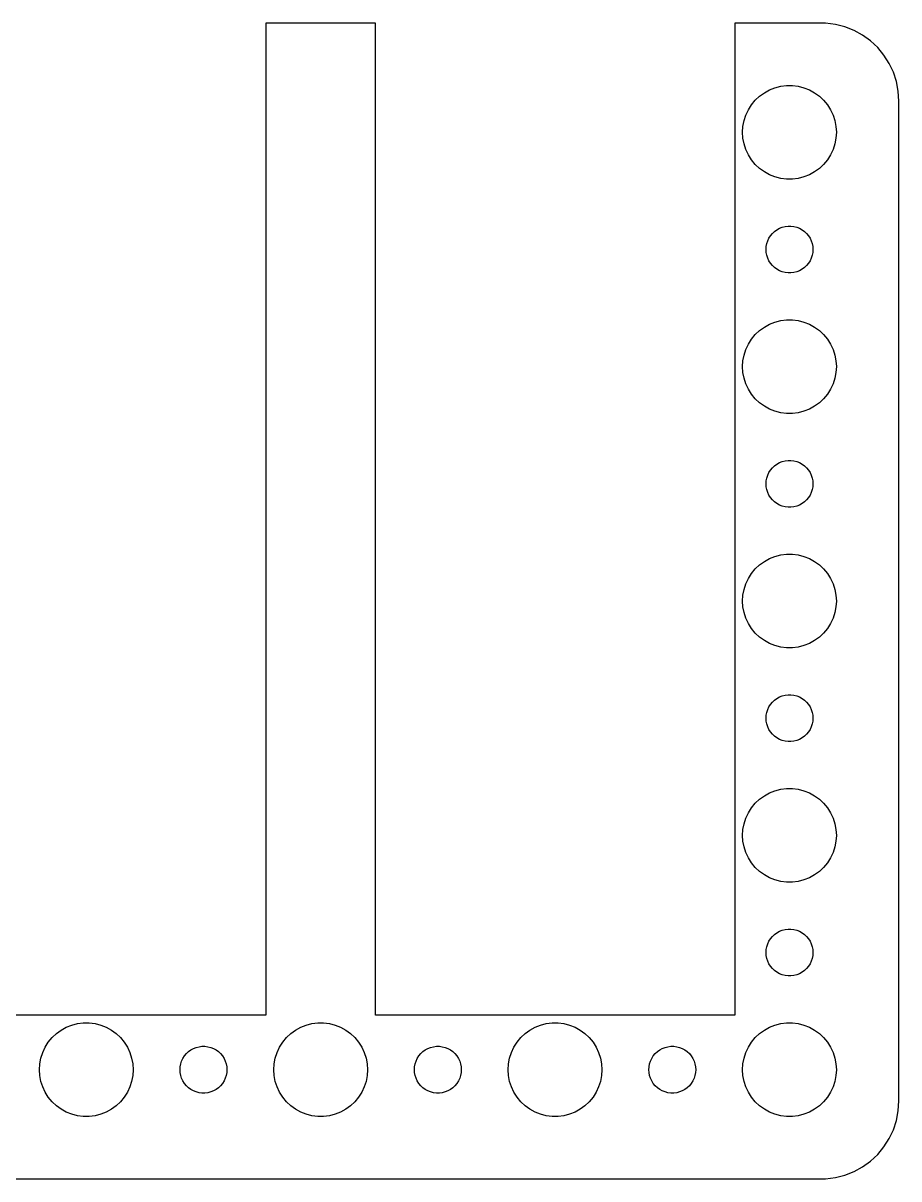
# Model space of a CAD drawing. Header units: metres. Extents: x -52 to 52, y 47 to 205.
# Drawn here: x -4 to 52, y 131 to 205 of the extents above; entities that cross this region are included whole.
import ezdxf

# ---------------------------------------------------------------- set-up
doc = ezdxf.new("R2010")
doc.units = ezdxf.units.M

msp = doc.modelspace()

# ---------------------------------------------------------------- linework, layer by layer
for p, q in [((18.5, 204.99), (11.5, 204.99)), ((11.5, 204.99), (11.5, 141.5)), ((18.5, 141.5), (18.5, 204.99)), ((47.3139, 204.99), (41.5, 204.99)), ((41.5, 204.99), (41.5, 141.5)), ((47.9369, 204.911), (47.3139, 204.99)), ((48.5451, 204.755), (47.9369, 204.911)), ((49.1289, 204.524), (48.5451, 204.755)), ((49.6791, 204.222), (49.1289, 204.524)), ((50.1871, 203.853), (49.6791, 204.222)), ((50.6448, 203.423), (50.1871, 203.853)), ((51.0451, 202.939), (50.6448, 203.423)), ((51.3815, 202.409), (51.0451, 202.939)), ((51.6489, 201.841), (51.3815, 202.409)), ((51.8429, 201.243), (51.6489, 201.841)), ((51.9606, 200.627), (51.8429, 201.243)), ((43.0877, 200.312), (43.3925, 200.533)), ((43.3925, 200.533), (43.7227, 200.714)), ((43.7227, 200.714), (44.0729, 200.853)), ((44.0729, 200.853), (44.4379, 200.947)), ((44.4379, 200.947), (44.8116, 200.994)), ((44.8116, 200.994), (45.1884, 200.994)), ((45.1884, 200.994), (45.5621, 200.947)), ((45.5621, 200.947), (45.927, 200.853)), ((45.927, 200.853), (46.2773, 200.714)), ((46.2773, 200.714), (46.6075, 200.533)), ((46.6075, 200.533), (46.9123, 200.312)), ((52, 200), (51.9606, 200.627)), ((42.3711, 199.445), (42.5729, 199.763)), ((42.5729, 199.763), (42.8131, 200.054)), ((42.8131, 200.054), (43.0877, 200.312)), ((46.9123, 200.312), (47.1869, 200.054)), ((47.1869, 200.054), (47.427, 199.763)), ((47.427, 199.763), (47.6289, 199.445)), ((52, 136), (52, 200)), ((42.0942, 198.746), (42.2107, 199.104)), ((42.2107, 199.104), (42.3711, 199.445)), ((47.6289, 199.445), (47.7893, 199.104)), ((47.7893, 199.104), (47.9057, 198.746)), ((42, 198), (42.0237, 198.376)), ((42.0237, 198.376), (42.0942, 198.746)), ((47.9057, 198.746), (47.9763, 198.376)), ((47.9763, 198.376), (48, 198)), ((42.0237, 197.624), (42, 198)), ((42.0942, 197.254), (42.0237, 197.624)), ((47.9763, 197.624), (47.9057, 197.254)), ((48, 198), (47.9763, 197.624)), ((42.2107, 196.896), (42.0942, 197.254)), ((42.3711, 196.555), (42.2107, 196.896)), ((47.7893, 196.896), (47.6289, 196.555)), ((47.9057, 197.254), (47.7893, 196.896)), ((42.5729, 196.237), (42.3711, 196.555)), ((42.8131, 195.946), (42.5729, 196.237)), ((47.427, 196.237), (47.1869, 195.946)), ((47.6289, 196.555), (47.427, 196.237)), ((43.0877, 195.688), (42.8131, 195.946)), ((43.3925, 195.467), (43.0877, 195.688)), ((43.7227, 195.286), (43.3925, 195.467)), ((46.6075, 195.467), (46.2773, 195.286)), ((46.9123, 195.688), (46.6075, 195.467)), ((47.1869, 195.946), (46.9123, 195.688)), ((44.0729, 195.147), (43.7227, 195.286)), ((44.4379, 195.053), (44.0729, 195.147)), ((44.8116, 195.006), (44.4379, 195.053)), ((45.1884, 195.006), (44.8116, 195.006)), ((45.5621, 195.053), (45.1884, 195.006)), ((45.927, 195.147), (45.5621, 195.053)), ((46.2773, 195.286), (45.927, 195.147)), ((43.9065, 191.527), (44.0439, 191.656)), ((44.0439, 191.656), (44.1963, 191.766)), ((44.1963, 191.766), (44.3613, 191.857)), ((44.3613, 191.857), (44.5365, 191.927)), ((44.5365, 191.927), (44.7189, 191.973)), ((44.7189, 191.973), (44.9058, 191.997)), ((44.9058, 191.997), (45.0942, 191.997)), ((45.0942, 191.997), (45.2811, 191.973)), ((45.2811, 191.973), (45.4635, 191.927)), ((45.4635, 191.927), (45.6387, 191.857)), ((45.6387, 191.857), (45.8037, 191.766)), ((45.8037, 191.766), (45.9561, 191.656)), ((45.9561, 191.656), (46.0934, 191.527)), ((43.5118, 190.688), (43.5471, 190.873)), ((43.5471, 190.873), (43.6053, 191.052)), ((43.6053, 191.052), (43.6855, 191.223)), ((43.6855, 191.223), (43.7865, 191.382)), ((43.7865, 191.382), (43.9065, 191.527)), ((46.0934, 191.527), (46.2135, 191.382)), ((46.2135, 191.382), (46.3145, 191.223)), ((46.3145, 191.223), (46.3947, 191.052)), ((46.3947, 191.052), (46.4529, 190.873)), ((46.4529, 190.873), (46.4882, 190.688)), ((43.5, 190.5), (43.5118, 190.688)), ((43.5118, 190.312), (43.5, 190.5)), ((43.5471, 190.127), (43.5118, 190.312)), ((46.4882, 190.312), (46.4529, 190.127)), ((46.4882, 190.688), (46.5, 190.5)), ((46.5, 190.5), (46.4882, 190.312)), ((43.6053, 189.948), (43.5471, 190.127)), ((43.6855, 189.777), (43.6053, 189.948)), ((43.7865, 189.618), (43.6855, 189.777)), ((43.9065, 189.473), (43.7865, 189.618)), ((44.0439, 189.344), (43.9065, 189.473)), ((46.0934, 189.473), (45.9561, 189.344)), ((46.2135, 189.618), (46.0934, 189.473)), ((46.3145, 189.777), (46.2135, 189.618)), ((46.3947, 189.948), (46.3145, 189.777)), ((46.4529, 190.127), (46.3947, 189.948)), ((44.1963, 189.234), (44.0439, 189.344)), ((44.3613, 189.143), (44.1963, 189.234)), ((44.5365, 189.073), (44.3613, 189.143)), ((44.7189, 189.027), (44.5365, 189.073)), ((44.9058, 189.003), (44.7189, 189.027)), ((45.0942, 189.003), (44.9058, 189.003)), ((45.2811, 189.027), (45.0942, 189.003)), ((45.4635, 189.073), (45.2811, 189.027)), ((45.6387, 189.143), (45.4635, 189.073)), ((45.8037, 189.234), (45.6387, 189.143)), ((45.9561, 189.344), (45.8037, 189.234)), ((43.3925, 185.533), (43.7227, 185.714)), ((43.7227, 185.714), (44.0729, 185.853)), ((44.0729, 185.853), (44.4379, 185.947)), ((44.4379, 185.947), (44.8116, 185.994)), ((44.8116, 185.994), (45.1884, 185.994)), ((45.1884, 185.994), (45.5621, 185.947)), ((45.5621, 185.947), (45.927, 185.853)), ((45.927, 185.853), (46.2773, 185.714)), ((46.2773, 185.714), (46.6075, 185.533)), ((42.5729, 184.763), (42.8131, 185.054)), ((42.8131, 185.054), (43.0877, 185.312)), ((43.0877, 185.312), (43.3925, 185.533)), ((46.6075, 185.533), (46.9123, 185.312)), ((46.9123, 185.312), (47.1869, 185.054)), ((47.1869, 185.054), (47.427, 184.763)), ((42.2107, 184.104), (42.3711, 184.445)), ((42.3711, 184.445), (42.5729, 184.763)), ((47.427, 184.763), (47.6289, 184.445)), ((47.6289, 184.445), (47.7893, 184.104)), ((42.0237, 183.376), (42.0942, 183.746)), ((42.0942, 183.746), (42.2107, 184.104)), ((47.7893, 184.104), (47.9057, 183.746)), ((47.9057, 183.746), (47.9763, 183.376)), ((42, 183), (42.0237, 183.376)), ((42.0237, 182.624), (42, 183)), ((47.9763, 183.376), (48, 183)), ((48, 183), (47.9763, 182.624)), ((42.0942, 182.254), (42.0237, 182.624)), ((42.2107, 181.896), (42.0942, 182.254)), ((47.9057, 182.254), (47.7893, 181.896)), ((47.9763, 182.624), (47.9057, 182.254)), ((42.3711, 181.555), (42.2107, 181.896)), ((42.5729, 181.237), (42.3711, 181.555)), ((47.6289, 181.555), (47.427, 181.237)), ((47.7893, 181.896), (47.6289, 181.555)), ((42.8131, 180.946), (42.5729, 181.237)), ((43.0877, 180.688), (42.8131, 180.946)), ((43.3925, 180.467), (43.0877, 180.688)), ((46.9123, 180.688), (46.6075, 180.467)), ((47.1869, 180.946), (46.9123, 180.688)), ((47.427, 181.237), (47.1869, 180.946)), ((43.7227, 180.286), (43.3925, 180.467)), ((44.0729, 180.147), (43.7227, 180.286)), ((44.4379, 180.053), (44.0729, 180.147)), ((44.8116, 180.006), (44.4379, 180.053)), ((45.1884, 180.006), (44.8116, 180.006)), ((45.5621, 180.053), (45.1884, 180.006)), ((45.927, 180.147), (45.5621, 180.053)), ((46.2773, 180.286), (45.927, 180.147)), ((46.6075, 180.467), (46.2773, 180.286)), ((44.1963, 176.766), (44.3613, 176.857)), ((44.3613, 176.857), (44.5365, 176.927)), ((44.5365, 176.927), (44.7189, 176.973)), ((44.7189, 176.973), (44.9058, 176.997)), ((44.9058, 176.997), (45.0942, 176.997)), ((45.0942, 176.997), (45.2811, 176.973)), ((45.2811, 176.973), (45.4635, 176.927)), ((45.4635, 176.927), (45.6387, 176.857)), ((45.6387, 176.857), (45.8037, 176.766)), ((43.6053, 176.052), (43.6855, 176.223)), ((43.6855, 176.223), (43.7865, 176.382)), ((43.7865, 176.382), (43.9065, 176.527)), ((43.9065, 176.527), (44.0439, 176.656)), ((44.0439, 176.656), (44.1963, 176.766)), ((45.8037, 176.766), (45.9561, 176.656)), ((45.9561, 176.656), (46.0934, 176.527)), ((46.0934, 176.527), (46.2135, 176.382)), ((46.2135, 176.382), (46.3145, 176.223)), ((46.3145, 176.223), (46.3947, 176.052)), ((43.5, 175.5), (43.5118, 175.688)), ((43.5118, 175.312), (43.5, 175.5)), ((43.5118, 175.688), (43.5471, 175.873)), ((43.5471, 175.873), (43.6053, 176.052)), ((46.3947, 176.052), (46.4529, 175.873)), ((46.4529, 175.873), (46.4882, 175.688)), ((46.4882, 175.688), (46.5, 175.5)), ((46.5, 175.5), (46.4882, 175.312)), ((43.5471, 175.127), (43.5118, 175.312)), ((43.6053, 174.948), (43.5471, 175.127)), ((43.6855, 174.777), (43.6053, 174.948)), ((43.7865, 174.618), (43.6855, 174.777)), ((43.9065, 174.473), (43.7865, 174.618)), ((46.2135, 174.618), (46.0934, 174.473)), ((46.3145, 174.777), (46.2135, 174.618)), ((46.3947, 174.948), (46.3145, 174.777)), ((46.4529, 175.127), (46.3947, 174.948)), ((46.4882, 175.312), (46.4529, 175.127)), ((44.0439, 174.344), (43.9065, 174.473)), ((44.1963, 174.234), (44.0439, 174.344)), ((44.3613, 174.143), (44.1963, 174.234)), ((44.5365, 174.073), (44.3613, 174.143)), ((44.7189, 174.027), (44.5365, 174.073)), ((44.9058, 174.003), (44.7189, 174.027)), ((45.0942, 174.003), (44.9058, 174.003)), ((45.2811, 174.027), (45.0942, 174.003)), ((45.4635, 174.073), (45.2811, 174.027)), ((45.6387, 174.143), (45.4635, 174.073)), ((45.8037, 174.234), (45.6387, 174.143)), ((45.9561, 174.344), (45.8037, 174.234)), ((46.0934, 174.473), (45.9561, 174.344)), ((44.0729, 170.853), (44.4379, 170.947)), ((44.4379, 170.947), (44.8116, 170.994)), ((44.8116, 170.994), (45.1884, 170.994)), ((45.1884, 170.994), (45.5621, 170.947)), ((45.5621, 170.947), (45.927, 170.853)), ((42.8131, 170.054), (43.0877, 170.312)), ((43.0877, 170.312), (43.3925, 170.533)), ((43.3925, 170.533), (43.7227, 170.714)), ((43.7227, 170.714), (44.0729, 170.853)), ((45.927, 170.853), (46.2773, 170.714)), ((46.2773, 170.714), (46.6075, 170.533)), ((46.6075, 170.533), (46.9123, 170.312)), ((46.9123, 170.312), (47.1869, 170.054)), ((42.2107, 169.104), (42.3711, 169.445)), ((42.3711, 169.445), (42.5729, 169.763)), ((42.5729, 169.763), (42.8131, 170.054)), ((47.1869, 170.054), (47.427, 169.763)), ((47.427, 169.763), (47.6289, 169.445)), ((47.6289, 169.445), (47.7893, 169.104)), ((42.0237, 168.376), (42.0942, 168.746)), ((42.0942, 168.746), (42.2107, 169.104)), ((47.7893, 169.104), (47.9057, 168.746)), ((47.9057, 168.746), (47.9763, 168.376)), ((42, 168), (42.0237, 168.376)), ((42.0237, 167.624), (42, 168)), ((47.9763, 168.376), (48, 168)), ((48, 168), (47.9763, 167.624)), ((42.0942, 167.254), (42.0237, 167.624)), ((42.2107, 166.896), (42.0942, 167.254)), ((47.9057, 167.254), (47.7893, 166.896)), ((47.9763, 167.624), (47.9057, 167.254)), ((42.3711, 166.555), (42.2107, 166.896)), ((42.5729, 166.237), (42.3711, 166.555)), ((47.6289, 166.555), (47.427, 166.237)), ((47.7893, 166.896), (47.6289, 166.555)), ((42.8131, 165.946), (42.5729, 166.237)), ((43.0877, 165.688), (42.8131, 165.946)), ((47.1869, 165.946), (46.9123, 165.688)), ((47.427, 166.237), (47.1869, 165.946)), ((43.3925, 165.467), (43.0877, 165.688)), ((43.7227, 165.286), (43.3925, 165.467)), ((44.0729, 165.147), (43.7227, 165.286)), ((44.4379, 165.053), (44.0729, 165.147)), ((44.8116, 165.006), (44.4379, 165.053)), ((45.1884, 165.006), (44.8116, 165.006)), ((45.5621, 165.053), (45.1884, 165.006)), ((45.927, 165.147), (45.5621, 165.053)), ((46.2773, 165.286), (45.927, 165.147)), ((46.6075, 165.467), (46.2773, 165.286)), ((46.9123, 165.688), (46.6075, 165.467)), ((43.6855, 161.223), (43.7865, 161.382)), ((43.7865, 161.382), (43.9065, 161.527)), ((43.9065, 161.527), (44.0439, 161.656)), ((44.0439, 161.656), (44.1963, 161.766)), ((44.1963, 161.766), (44.3613, 161.857)), ((44.3613, 161.857), (44.5365, 161.927)), ((44.5365, 161.927), (44.7189, 161.973)), ((44.7189, 161.973), (44.9058, 161.997)), ((44.9058, 161.997), (45.0942, 161.997)), ((45.0942, 161.997), (45.2811, 161.973)), ((45.2811, 161.973), (45.4635, 161.927)), ((45.4635, 161.927), (45.6387, 161.857)), ((45.6387, 161.857), (45.8037, 161.766)), ((45.8037, 161.766), (45.9561, 161.656)), ((45.9561, 161.656), (46.0934, 161.527)), ((46.0934, 161.527), (46.2135, 161.382)), ((46.2135, 161.382), (46.3145, 161.223)), ((43.5, 160.5), (43.5118, 160.688)), ((43.5118, 160.688), (43.5471, 160.873)), ((43.5471, 160.873), (43.6053, 161.052)), ((43.6053, 161.052), (43.6855, 161.223)), ((46.3145, 161.223), (46.3947, 161.052)), ((46.3947, 161.052), (46.4529, 160.873)), ((46.4529, 160.873), (46.4882, 160.688)), ((46.4882, 160.688), (46.5, 160.5)), ((43.5118, 160.312), (43.5, 160.5)), ((43.5471, 160.127), (43.5118, 160.312)), ((43.6053, 159.948), (43.5471, 160.127)), ((43.6855, 159.777), (43.6053, 159.948)), ((46.3947, 159.948), (46.3145, 159.777)), ((46.4529, 160.127), (46.3947, 159.948)), ((46.4882, 160.312), (46.4529, 160.127)), ((46.5, 160.5), (46.4882, 160.312)), ((43.7865, 159.618), (43.6855, 159.777)), ((43.9065, 159.473), (43.7865, 159.618)), ((44.0439, 159.344), (43.9065, 159.473)), ((44.1963, 159.234), (44.0439, 159.344)), ((44.3613, 159.143), (44.1963, 159.234)), ((44.5365, 159.073), (44.3613, 159.143)), ((44.7189, 159.027), (44.5365, 159.073)), ((45.4635, 159.073), (45.2811, 159.027)), ((45.6387, 159.143), (45.4635, 159.073)), ((45.8037, 159.234), (45.6387, 159.143)), ((45.9561, 159.344), (45.8037, 159.234)), ((46.0934, 159.473), (45.9561, 159.344)), ((46.2135, 159.618), (46.0934, 159.473)), ((46.3145, 159.777), (46.2135, 159.618)), ((44.9058, 159.003), (44.7189, 159.027)), ((45.0942, 159.003), (44.9058, 159.003)), ((45.2811, 159.027), (45.0942, 159.003)), ((43.0877, 155.312), (43.3925, 155.533)), ((43.3925, 155.533), (43.7227, 155.714)), ((43.7227, 155.714), (44.0729, 155.853)), ((44.0729, 155.853), (44.4379, 155.947)), ((44.4379, 155.947), (44.8116, 155.994)), ((44.8116, 155.994), (45.1884, 155.994)), ((45.1884, 155.994), (45.5621, 155.947)), ((45.5621, 155.947), (45.927, 155.853)), ((45.927, 155.853), (46.2773, 155.714)), ((46.2773, 155.714), (46.6075, 155.533)), ((46.6075, 155.533), (46.9123, 155.312)), ((42.3711, 154.445), (42.5729, 154.763)), ((42.5729, 154.763), (42.8131, 155.054)), ((42.8131, 155.054), (43.0877, 155.312)), ((46.9123, 155.312), (47.1869, 155.054)), ((47.1869, 155.054), (47.427, 154.763)), ((47.427, 154.763), (47.6289, 154.445)), ((42.0942, 153.746), (42.2107, 154.104)), ((42.2107, 154.104), (42.3711, 154.445)), ((47.6289, 154.445), (47.7893, 154.104)), ((47.7893, 154.104), (47.9057, 153.746)), ((42, 153), (42.0237, 153.376)), ((42.0237, 153.376), (42.0942, 153.746)), ((47.9057, 153.746), (47.9763, 153.376)), ((47.9763, 153.376), (48, 153)), ((42.0237, 152.624), (42, 153)), ((42.0942, 152.254), (42.0237, 152.624)), ((47.9763, 152.624), (47.9057, 152.254)), ((48, 153), (47.9763, 152.624)), ((42.2107, 151.896), (42.0942, 152.254)), ((42.3711, 151.555), (42.2107, 151.896)), ((47.7893, 151.896), (47.6289, 151.555)), ((47.9057, 152.254), (47.7893, 151.896)), ((42.5729, 151.237), (42.3711, 151.555)), ((42.8131, 150.946), (42.5729, 151.237)), ((43.0877, 150.688), (42.8131, 150.946)), ((47.1869, 150.946), (46.9123, 150.688)), ((47.427, 151.237), (47.1869, 150.946)), ((47.6289, 151.555), (47.427, 151.237)), ((43.3925, 150.467), (43.0877, 150.688)), ((43.7227, 150.286), (43.3925, 150.467)), ((44.0729, 150.147), (43.7227, 150.286)), ((46.2773, 150.286), (45.927, 150.147)), ((46.6075, 150.467), (46.2773, 150.286)), ((46.9123, 150.688), (46.6075, 150.467)), ((44.4379, 150.053), (44.0729, 150.147)), ((44.8116, 150.006), (44.4379, 150.053)), ((45.1884, 150.006), (44.8116, 150.006)), ((45.5621, 150.053), (45.1884, 150.006)), ((45.927, 150.147), (45.5621, 150.053)), ((43.7865, 146.382), (43.9065, 146.527)), ((43.9065, 146.527), (44.0439, 146.656)), ((44.0439, 146.656), (44.1963, 146.766)), ((44.1963, 146.766), (44.3613, 146.857)), ((44.3613, 146.857), (44.5365, 146.927)), ((44.5365, 146.927), (44.7189, 146.973)), ((44.7189, 146.973), (44.9058, 146.997)), ((44.9058, 146.997), (45.0942, 146.997)), ((45.0942, 146.997), (45.2811, 146.973)), ((45.2811, 146.973), (45.4635, 146.927)), ((45.4635, 146.927), (45.6387, 146.857)), ((45.6387, 146.857), (45.8037, 146.766)), ((45.8037, 146.766), (45.9561, 146.656)), ((45.9561, 146.656), (46.0934, 146.527)), ((46.0934, 146.527), (46.2135, 146.382)), ((43.5118, 145.688), (43.5471, 145.873)), ((43.5471, 145.873), (43.6053, 146.052)), ((43.6053, 146.052), (43.6855, 146.223)), ((43.6855, 146.223), (43.7865, 146.382)), ((46.2135, 146.382), (46.3145, 146.223)), ((46.3145, 146.223), (46.3947, 146.052)), ((46.3947, 146.052), (46.4529, 145.873)), ((46.4529, 145.873), (46.4882, 145.688)), ((43.5, 145.5), (43.5118, 145.688)), ((43.5118, 145.312), (43.5, 145.5)), ((43.5471, 145.127), (43.5118, 145.312)), ((43.6053, 144.948), (43.5471, 145.127)), ((46.4529, 145.127), (46.3947, 144.948)), ((46.4882, 145.312), (46.4529, 145.127)), ((46.4882, 145.688), (46.5, 145.5)), ((46.5, 145.5), (46.4882, 145.312)), ((43.6855, 144.777), (43.6053, 144.948)), ((43.7865, 144.618), (43.6855, 144.777)), ((43.9065, 144.473), (43.7865, 144.618)), ((44.0439, 144.344), (43.9065, 144.473)), ((44.1963, 144.234), (44.0439, 144.344)), ((45.9561, 144.344), (45.8037, 144.234)), ((46.0934, 144.473), (45.9561, 144.344)), ((46.2135, 144.618), (46.0934, 144.473)), ((46.3145, 144.777), (46.2135, 144.618)), ((46.3947, 144.948), (46.3145, 144.777)), ((44.3613, 144.143), (44.1963, 144.234)), ((44.5365, 144.073), (44.3613, 144.143)), ((44.7189, 144.027), (44.5365, 144.073)), ((44.9058, 144.003), (44.7189, 144.027)), ((45.0942, 144.003), (44.9058, 144.003)), ((45.2811, 144.027), (45.0942, 144.003)), ((45.4635, 144.073), (45.2811, 144.027)), ((45.6387, 144.143), (45.4635, 144.073)), ((45.8037, 144.234), (45.6387, 144.143)), ((11.5, 141.5), (-11.5, 141.5)), ((41.5, 141.5), (18.5, 141.5)), ((-1.60747, 140.533), (-1.27733, 140.714)), ((-1.27733, 140.714), (-0.92705, 140.853)), ((-0.92705, 140.853), (-0.56213, 140.947)), ((-0.56213, 140.947), (-0.18837, 140.994)), ((-0.18837, 140.994), (0.18837, 140.994)), ((0.18837, 140.994), (0.56213, 140.947)), ((0.56213, 140.947), (0.92705, 140.853)), ((0.92705, 140.853), (1.27733, 140.714)), ((1.27733, 140.714), (1.60747, 140.533)), ((13.3925, 140.533), (13.7227, 140.714)), ((13.7227, 140.714), (14.0729, 140.853)), ((14.0729, 140.853), (14.4379, 140.947)), ((14.4379, 140.947), (14.8116, 140.994)), ((14.8116, 140.994), (15.1884, 140.994)), ((15.1884, 140.994), (15.5621, 140.947)), ((15.5621, 140.947), (15.927, 140.853)), ((15.927, 140.853), (16.2773, 140.714)), ((16.2773, 140.714), (16.6075, 140.533)), ((28.3925, 140.533), (28.7227, 140.714)), ((28.7227, 140.714), (29.0729, 140.853)), ((29.0729, 140.853), (29.4379, 140.947)), ((29.4379, 140.947), (29.8116, 140.994)), ((29.8116, 140.994), (30.1884, 140.994)), ((30.1884, 140.994), (30.5621, 140.947)), ((30.5621, 140.947), (30.927, 140.853)), ((30.927, 140.853), (31.2773, 140.714)), ((31.2773, 140.714), (31.6075, 140.533)), ((43.3925, 140.533), (43.7227, 140.714)), ((43.7227, 140.714), (44.0729, 140.853)), ((44.0729, 140.853), (44.4379, 140.947)), ((44.4379, 140.947), (44.8116, 140.994)), ((44.8116, 140.994), (45.1884, 140.994)), ((45.1884, 140.994), (45.5621, 140.947)), ((45.5621, 140.947), (45.927, 140.853)), ((45.927, 140.853), (46.2773, 140.714)), ((46.2773, 140.714), (46.6075, 140.533)), ((-2.42705, 139.763), (-2.1869, 140.054)), ((-2.1869, 140.054), (-1.91226, 140.312)), ((-1.91226, 140.312), (-1.60747, 140.533)), ((1.60747, 140.533), (1.91226, 140.312)), ((1.91226, 140.312), (2.1869, 140.054)), ((2.1869, 140.054), (2.42705, 139.763)), ((12.5729, 139.763), (12.8131, 140.054)), ((12.8131, 140.054), (13.0877, 140.312)), ((13.0877, 140.312), (13.3925, 140.533)), ((16.6075, 140.533), (16.9123, 140.312)), ((16.9123, 140.312), (17.1869, 140.054)), ((17.1869, 140.054), (17.427, 139.763)), ((27.5729, 139.763), (27.8131, 140.054)), ((27.8131, 140.054), (28.0877, 140.312)), ((28.0877, 140.312), (28.3925, 140.533)), ((31.6075, 140.533), (31.9123, 140.312)), ((31.9123, 140.312), (32.1869, 140.054)), ((32.1869, 140.054), (32.427, 139.763)), ((42.5729, 139.763), (42.8131, 140.054)), ((42.8131, 140.054), (43.0877, 140.312)), ((43.0877, 140.312), (43.3925, 140.533)), ((46.6075, 140.533), (46.9123, 140.312)), ((46.9123, 140.312), (47.1869, 140.054)), ((47.1869, 140.054), (47.427, 139.763)), ((-2.90575, 138.746), (-2.78932, 139.104)), ((-2.78932, 139.104), (-2.62891, 139.445)), ((-2.62891, 139.445), (-2.42705, 139.763)), ((2.42705, 139.763), (2.62891, 139.445)), ((2.62891, 139.445), (2.78932, 139.104)), ((2.78932, 139.104), (2.90575, 138.746)), ((6.40654, 139.027), (6.54385, 139.156)), ((6.54385, 139.156), (6.69626, 139.266)), ((6.69626, 139.266), (6.86133, 139.357)), ((6.86133, 139.357), (7.03647, 139.427)), ((7.03647, 139.427), (7.21892, 139.473)), ((7.21892, 139.473), (7.40581, 139.497)), ((7.40581, 139.497), (7.59418, 139.497)), ((7.59418, 139.497), (7.78107, 139.473)), ((7.78107, 139.473), (7.96352, 139.427)), ((7.96352, 139.427), (8.13866, 139.357)), ((8.13866, 139.357), (8.30373, 139.266)), ((8.30373, 139.266), (8.45613, 139.156)), ((8.45613, 139.156), (8.59344, 139.027)), ((12.0942, 138.746), (12.2107, 139.104)), ((12.2107, 139.104), (12.3711, 139.445)), ((12.3711, 139.445), (12.5729, 139.763)), ((17.427, 139.763), (17.6289, 139.445)), ((17.6289, 139.445), (17.7893, 139.104)), ((17.7893, 139.104), (17.9057, 138.746)), ((21.4065, 139.027), (21.5439, 139.156)), ((21.5439, 139.156), (21.6963, 139.266)), ((21.6963, 139.266), (21.8613, 139.357)), ((21.8613, 139.357), (22.0365, 139.427)), ((22.0365, 139.427), (22.2189, 139.473)), ((22.2189, 139.473), (22.4058, 139.497)), ((22.4058, 139.497), (22.5942, 139.497)), ((22.5942, 139.497), (22.7811, 139.473)), ((22.7811, 139.473), (22.9635, 139.427)), ((22.9635, 139.427), (23.1387, 139.357)), ((23.1387, 139.357), (23.3037, 139.266)), ((23.3037, 139.266), (23.4561, 139.156)), ((23.4561, 139.156), (23.5934, 139.027)), ((27.0942, 138.746), (27.2107, 139.104)), ((27.2107, 139.104), (27.3711, 139.445)), ((27.3711, 139.445), (27.5729, 139.763)), ((32.427, 139.763), (32.6289, 139.445)), ((32.6289, 139.445), (32.7893, 139.104)), ((32.7893, 139.104), (32.9057, 138.746)), ((36.4065, 139.027), (36.5439, 139.156)), ((36.5439, 139.156), (36.6963, 139.266)), ((36.6963, 139.266), (36.8613, 139.357)), ((36.8613, 139.357), (37.0365, 139.427)), ((37.0365, 139.427), (37.2189, 139.473)), ((37.2189, 139.473), (37.4058, 139.497)), ((37.4058, 139.497), (37.5942, 139.497)), ((37.5942, 139.497), (37.7811, 139.473)), ((37.7811, 139.473), (37.9635, 139.427)), ((37.9635, 139.427), (38.1387, 139.357)), ((38.1387, 139.357), (38.3037, 139.266)), ((38.3037, 139.266), (38.4561, 139.156)), ((38.4561, 139.156), (38.5934, 139.027)), ((42.0942, 138.746), (42.2107, 139.104)), ((42.2107, 139.104), (42.3711, 139.445)), ((42.3711, 139.445), (42.5729, 139.763)), ((47.427, 139.763), (47.6289, 139.445)), ((47.6289, 139.445), (47.7893, 139.104)), ((47.7893, 139.104), (47.9057, 138.746)), ((-3, 138), (-2.97633, 138.376)), ((-2.97633, 138.376), (-2.90575, 138.746)), ((2.90575, 138.746), (2.97633, 138.376)), ((2.97633, 138.376), (3, 138)), ((6.01183, 138.188), (6.04712, 138.373)), ((6.04712, 138.373), (6.10533, 138.552)), ((6.10533, 138.552), (6.18553, 138.723)), ((6.18553, 138.723), (6.28647, 138.882)), ((6.28647, 138.882), (6.40654, 139.027)), ((8.59344, 139.027), (8.71352, 138.882)), ((8.71352, 138.882), (8.81445, 138.723)), ((8.81445, 138.723), (8.89465, 138.552)), ((8.89465, 138.552), (8.95287, 138.373)), ((8.95287, 138.373), (8.98816, 138.188)), ((12, 138), (12.0237, 138.376)), ((12.0237, 138.376), (12.0942, 138.746)), ((17.9057, 138.746), (17.9763, 138.376)), ((17.9763, 138.376), (18, 138)), ((21.0118, 138.188), (21.0471, 138.373)), ((21.0471, 138.373), (21.1053, 138.552)), ((21.1053, 138.552), (21.1855, 138.723)), ((21.1855, 138.723), (21.2865, 138.882)), ((21.2865, 138.882), (21.4065, 139.027)), ((23.5934, 139.027), (23.7135, 138.882)), ((23.7135, 138.882), (23.8145, 138.723)), ((23.8145, 138.723), (23.8947, 138.552)), ((23.8947, 138.552), (23.9529, 138.373)), ((23.9529, 138.373), (23.9882, 138.188)), ((27, 138), (27.0237, 138.376)), ((27.0237, 138.376), (27.0942, 138.746)), ((32.9057, 138.746), (32.9763, 138.376)), ((32.9763, 138.376), (33, 138)), ((36.0118, 138.188), (36.0471, 138.373)), ((36.0471, 138.373), (36.1053, 138.552)), ((36.1053, 138.552), (36.1855, 138.723)), ((36.1855, 138.723), (36.2865, 138.882)), ((36.2865, 138.882), (36.4065, 139.027)), ((38.5934, 139.027), (38.7135, 138.882)), ((38.7135, 138.882), (38.8145, 138.723)), ((38.8145, 138.723), (38.8947, 138.552)), ((38.8947, 138.552), (38.9529, 138.373)), ((38.9529, 138.373), (38.9882, 138.188)), ((42, 138), (42.0237, 138.376)), ((42.0237, 138.376), (42.0942, 138.746)), ((47.9057, 138.746), (47.9763, 138.376)), ((47.9763, 138.376), (48, 138)), ((-2.97633, 137.624), (-3, 138)), ((-2.90575, 137.254), (-2.97633, 137.624)), ((2.97633, 137.624), (2.90575, 137.254)), ((3, 138), (2.97633, 137.624)), ((6, 138), (6.01183, 138.188)), ((6.01183, 137.812), (6, 138)), ((6.04712, 137.627), (6.01183, 137.812)), ((6.10533, 137.448), (6.04712, 137.627)), ((8.95287, 137.627), (8.89465, 137.448)), ((8.98816, 137.812), (8.95287, 137.627)), ((8.98816, 138.188), (9, 138)), ((9, 138), (8.98816, 137.812)), ((12.0237, 137.624), (12, 138)), ((12.0942, 137.254), (12.0237, 137.624)), ((17.9763, 137.624), (17.9057, 137.254)), ((18, 138), (17.9763, 137.624)), ((21, 138), (21.0118, 138.188)), ((21.0118, 137.812), (21, 138)), ((21.0471, 137.627), (21.0118, 137.812)), ((21.1053, 137.448), (21.0471, 137.627)), ((23.9529, 137.627), (23.8947, 137.448)), ((23.9882, 137.812), (23.9529, 137.627)), ((23.9882, 138.188), (24, 138)), ((24, 138), (23.9882, 137.812)), ((27.0237, 137.624), (27, 138)), ((27.0942, 137.254), (27.0237, 137.624)), ((32.9763, 137.624), (32.9057, 137.254)), ((33, 138), (32.9763, 137.624)), ((36, 138), (36.0118, 138.188)), ((36.0118, 137.812), (36, 138)), ((36.0471, 137.627), (36.0118, 137.812)), ((36.1053, 137.448), (36.0471, 137.627)), ((38.9529, 137.627), (38.8947, 137.448)), ((38.9882, 137.812), (38.9529, 137.627)), ((38.9882, 138.188), (39, 138)), ((39, 138), (38.9882, 137.812)), ((42.0237, 137.624), (42, 138)), ((42.0942, 137.254), (42.0237, 137.624)), ((47.9763, 137.624), (47.9057, 137.254)), ((48, 138), (47.9763, 137.624)), ((-2.78932, 136.896), (-2.90575, 137.254)), ((-2.62891, 136.555), (-2.78932, 136.896)), ((2.78932, 136.896), (2.62891, 136.555)), ((2.90575, 137.254), (2.78932, 136.896)), ((6.18553, 137.277), (6.10533, 137.448)), ((6.28647, 137.118), (6.18553, 137.277)), ((6.40654, 136.973), (6.28647, 137.118)), ((6.54385, 136.844), (6.40654, 136.973)), ((8.59344, 136.973), (8.45613, 136.844)), ((8.71352, 137.118), (8.59344, 136.973)), ((8.81445, 137.277), (8.71352, 137.118)), ((8.89465, 137.448), (8.81445, 137.277)), ((12.2107, 136.896), (12.0942, 137.254)), ((12.3711, 136.555), (12.2107, 136.896)), ((17.7893, 136.896), (17.6289, 136.555)), ((17.9057, 137.254), (17.7893, 136.896)), ((21.1855, 137.277), (21.1053, 137.448)), ((21.2865, 137.118), (21.1855, 137.277)), ((21.4065, 136.973), (21.2865, 137.118)), ((21.5439, 136.844), (21.4065, 136.973)), ((23.5934, 136.973), (23.4561, 136.844)), ((23.7135, 137.118), (23.5934, 136.973)), ((23.8145, 137.277), (23.7135, 137.118)), ((23.8947, 137.448), (23.8145, 137.277)), ((27.2107, 136.896), (27.0942, 137.254)), ((27.3711, 136.555), (27.2107, 136.896)), ((32.7893, 136.896), (32.6289, 136.555)), ((32.9057, 137.254), (32.7893, 136.896)), ((36.1855, 137.277), (36.1053, 137.448)), ((36.2865, 137.118), (36.1855, 137.277)), ((36.4065, 136.973), (36.2865, 137.118)), ((36.5439, 136.844), (36.4065, 136.973)), ((38.5934, 136.973), (38.4561, 136.844)), ((38.7135, 137.118), (38.5934, 136.973)), ((38.8145, 137.277), (38.7135, 137.118)), ((38.8947, 137.448), (38.8145, 137.277)), ((42.2107, 136.896), (42.0942, 137.254)), ((42.3711, 136.555), (42.2107, 136.896)), ((47.7893, 136.896), (47.6289, 136.555)), ((47.9057, 137.254), (47.7893, 136.896)), ((-2.42705, 136.237), (-2.62891, 136.555)), ((-2.1869, 135.946), (-2.42705, 136.237)), ((2.42705, 136.237), (2.1869, 135.946)), ((2.62891, 136.555), (2.42705, 136.237)), ((6.69626, 136.734), (6.54385, 136.844)), ((6.86133, 136.643), (6.69626, 136.734)), ((7.03647, 136.573), (6.86133, 136.643)), ((7.21892, 136.527), (7.03647, 136.573)), ((7.40581, 136.503), (7.21892, 136.527)), ((7.59418, 136.503), (7.40581, 136.503)), ((7.78107, 136.527), (7.59418, 136.503)), ((7.96352, 136.573), (7.78107, 136.527)), ((8.13866, 136.643), (7.96352, 136.573)), ((8.30373, 136.734), (8.13866, 136.643)), ((8.45613, 136.844), (8.30373, 136.734)), ((12.5729, 136.237), (12.3711, 136.555)), ((12.8131, 135.946), (12.5729, 136.237)), ((17.427, 136.237), (17.1869, 135.946)), ((17.6289, 136.555), (17.427, 136.237)), ((21.6963, 136.734), (21.5439, 136.844)), ((21.8613, 136.643), (21.6963, 136.734)), ((22.0365, 136.573), (21.8613, 136.643)), ((22.2189, 136.527), (22.0365, 136.573)), ((22.4058, 136.503), (22.2189, 136.527)), ((22.5942, 136.503), (22.4058, 136.503)), ((22.7811, 136.527), (22.5942, 136.503)), ((22.9635, 136.573), (22.7811, 136.527)), ((23.1387, 136.643), (22.9635, 136.573)), ((23.3037, 136.734), (23.1387, 136.643)), ((23.4561, 136.844), (23.3037, 136.734)), ((27.5729, 136.237), (27.3711, 136.555)), ((27.8131, 135.946), (27.5729, 136.237)), ((32.427, 136.237), (32.1869, 135.946)), ((32.6289, 136.555), (32.427, 136.237)), ((36.6963, 136.734), (36.5439, 136.844)), ((36.8613, 136.643), (36.6963, 136.734)), ((37.0365, 136.573), (36.8613, 136.643)), ((37.2189, 136.527), (37.0365, 136.573)), ((37.4058, 136.503), (37.2189, 136.527)), ((37.5942, 136.503), (37.4058, 136.503)), ((37.7811, 136.527), (37.5942, 136.503)), ((37.9635, 136.573), (37.7811, 136.527)), ((38.1387, 136.643), (37.9635, 136.573)), ((38.3037, 136.734), (38.1387, 136.643)), ((38.4561, 136.844), (38.3037, 136.734)), ((42.5729, 136.237), (42.3711, 136.555)), ((42.8131, 135.946), (42.5729, 136.237)), ((47.427, 136.237), (47.1869, 135.946)), ((47.6289, 136.555), (47.427, 136.237)), ((-1.91226, 135.688), (-2.1869, 135.946)), ((-1.60747, 135.467), (-1.91226, 135.688)), ((-1.27733, 135.286), (-1.60747, 135.467)), ((1.60747, 135.467), (1.27733, 135.286)), ((1.91226, 135.688), (1.60747, 135.467)), ((2.1869, 135.946), (1.91226, 135.688)), ((13.0877, 135.688), (12.8131, 135.946)), ((13.3925, 135.467), (13.0877, 135.688)), ((13.7227, 135.286), (13.3925, 135.467)), ((16.6075, 135.467), (16.2773, 135.286)), ((16.9123, 135.688), (16.6075, 135.467)), ((17.1869, 135.946), (16.9123, 135.688)), ((28.0877, 135.688), (27.8131, 135.946)), ((28.3925, 135.467), (28.0877, 135.688)), ((28.7227, 135.286), (28.3925, 135.467)), ((31.6075, 135.467), (31.2773, 135.286)), ((31.9123, 135.688), (31.6075, 135.467)), ((32.1869, 135.946), (31.9123, 135.688)), ((43.0877, 135.688), (42.8131, 135.946)), ((43.3925, 135.467), (43.0877, 135.688)), ((43.7227, 135.286), (43.3925, 135.467)), ((46.6075, 135.467), (46.2773, 135.286)), ((46.9123, 135.688), (46.6075, 135.467)), ((47.1869, 135.946), (46.9123, 135.688)), ((51.9606, 135.373), (52, 136)), ((-0.92705, 135.147), (-1.27733, 135.286)), ((-0.56213, 135.053), (-0.92705, 135.147)), ((-0.18837, 135.006), (-0.56213, 135.053)), ((0.18837, 135.006), (-0.18837, 135.006)), ((0.56213, 135.053), (0.18837, 135.006)), ((0.92705, 135.147), (0.56213, 135.053)), ((1.27733, 135.286), (0.92705, 135.147)), ((14.0729, 135.147), (13.7227, 135.286)), ((14.4379, 135.053), (14.0729, 135.147)), ((14.8116, 135.006), (14.4379, 135.053)), ((15.1884, 135.006), (14.8116, 135.006)), ((15.5621, 135.053), (15.1884, 135.006)), ((15.927, 135.147), (15.5621, 135.053)), ((16.2773, 135.286), (15.927, 135.147)), ((29.0729, 135.147), (28.7227, 135.286)), ((29.4379, 135.053), (29.0729, 135.147)), ((29.8116, 135.006), (29.4379, 135.053)), ((30.1884, 135.006), (29.8116, 135.006)), ((30.5621, 135.053), (30.1884, 135.006)), ((30.927, 135.147), (30.5621, 135.053)), ((31.2773, 135.286), (30.927, 135.147)), ((44.0729, 135.147), (43.7227, 135.286)), ((44.4379, 135.053), (44.0729, 135.147)), ((44.8116, 135.006), (44.4379, 135.053)), ((45.1884, 135.006), (44.8116, 135.006)), ((45.5621, 135.053), (45.1884, 135.006)), ((45.927, 135.147), (45.5621, 135.053)), ((46.2773, 135.286), (45.927, 135.147)), ((51.6489, 134.159), (51.8429, 134.757)), ((51.8429, 134.757), (51.9606, 135.373)), ((51.3815, 133.591), (51.6489, 134.159)), ((51.0451, 133.061), (51.3815, 133.591)), ((50.1871, 132.147), (50.6448, 132.577)), ((50.6448, 132.577), (51.0451, 133.061)), ((49.1289, 131.476), (49.6791, 131.778)), ((49.6791, 131.778), (50.1871, 132.147)), ((-47.3139, 131.01), (47.3139, 131.01)), ((47.3139, 131.01), (47.9369, 131.089)), ((47.9369, 131.089), (48.5451, 131.245)), ((48.5451, 131.245), (49.1289, 131.476))]:
    msp.add_line(p, q)

doc.saveas('drawing.dxf')
